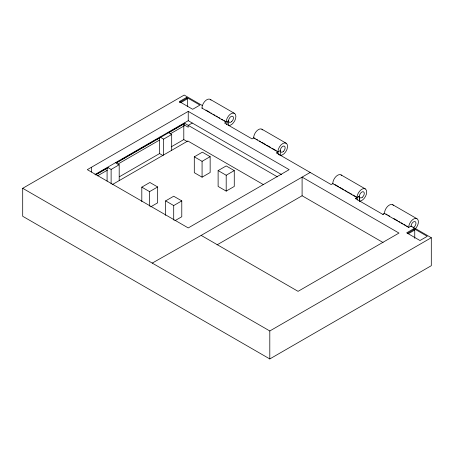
<?xml version="1.0" encoding="UTF-8"?>
<svg xmlns="http://www.w3.org/2000/svg" width="454" height="454" viewBox="0 0 454 454"><rect width="100%" height="100%" fill="white"/><g stroke="black" fill="none" stroke-linecap="round" stroke-linejoin="round"><path stroke-width="0.68" d="M226.393 124.595L228.617 120.702L224.577 123.034L252.032 138.884L253.65 137.954A6.85 3.955 -60 0 1 257.236 130.474A6.85 3.955 -60 0 1 262.69 129.935M384.765 213.306L382.858 214.413L355.403 198.563L359.437 196.236L359.437 201.026M382.858 214.413L384.464 213.482A6.85 3.955 -60 0 1 388.056 206.002A6.85 3.955 -60 0 1 393.505 205.463M384.47 213.482L408.691 227.465L411.114 226.069L431.3 237.72L431.3 265.698L269.801 358.938L22.7 216.28L22.7 188.302L184.199 95.062L202.552 105.657M186.622 97.394L179.358 101.588L192.683 109.283L199.947 105.084L186.622 97.394L186.622 98.325L179.358 102.519M180.97 102.519L187.434 98.79L187.434 106.486M188.24 111.378L87.299 169.654L188.24 227.931L289.181 169.654L188.24 111.378L188.24 120.702L94.926 174.574M228.617 120.702L228.617 125.548A6.85 3.955 -60 0 0 235.592 118.59A6.85 3.955 -60 0 0 231.881 113.307A6.85 3.955 -60 0 0 226.194 122.103L201.968 108.114L202.268 107.944M96.918 173.893L106.486 168.372M116.377 162.657L120.026 160.551M121.246 159.848L127.937 155.983M129.152 155.285L152.272 141.937M153.492 141.234L154.706 140.53M155.921 139.826L160.597 137.38M168.843 132.369L183.796 123.732L183.796 139.588L171.237 146.835M95.544 174.932L108.109 167.679L107.087 168.025L107.087 181.118M116.184 163.02L184.818 123.392L183.796 124.668L188.24 127.233L188.24 125.366L192.275 123.034M97.565 175.851L107.348 170.205M117.739 164.206L159.309 140.201M170.312 133.851L184.375 125.73M107.49 167.327L111.122 169.421L119.198 164.762L119.198 180.613M159.978 137.023L163.61 139.117L171.686 134.458L171.686 150.308M119.419 176.754L159.575 153.571L163.031 155.569M112.274 184.608L187.837 140.984L263.309 184.557M141.807 201.61L141.807 187.139L149.882 182.474L157.663 186.969L157.663 202.819L150.739 206.814M194.295 156.834L202.371 152.175L210.151 156.664L210.151 172.514L202.075 177.179L194.295 172.685L194.295 156.834L202.075 161.323L210.151 156.664M141.807 187.139L149.587 191.628L157.663 186.969M165.631 215.366L165.631 200.889L173.706 196.23L181.782 200.889L181.782 216.745L174.858 220.74M218.119 170.591L226.194 165.926L234.27 170.591L234.27 186.441L226.194 191.1L218.119 186.441L218.119 170.591L226.194 175.25L234.27 170.591M165.631 200.889L173.706 205.554L181.782 200.889M152.238 263.093L201.162 235.393L310.173 172.452M217.063 244.859L302.097 195.765L383.051 242.504M333.083 183.467L331.17 184.574L276.259 152.873L280.294 150.541L280.294 155.387A6.85 3.955 -60 0 0 287.547 146.841A6.85 3.955 -60 0 0 281.06 144.843A6.85 3.955 -60 0 0 279.289 155.075M355.403 198.563L359.432 196.23L359.432 200.963M413.94 228.629L406.671 232.828L419.995 240.518L427.265 236.324L413.94 228.629L413.94 229.565L407.278 233.413M408.288 233.759L414.746 230.03L414.746 238.316M22.7 188.302L269.801 330.966L431.3 237.72M210.236 99.386L234.463 113.369M261.918 129.22L286.145 143.209M341.056 174.909L365.283 188.898M392.733 204.748L416.959 218.737M186.622 98.325L187.434 98.79M413.94 229.565L414.746 230.03M205.9 110.038L209.538 112.138M210.747 112.836L211.956 113.534M213.17 114.238L214.986 115.288M216.195 115.986L217.409 116.684M218.618 117.382L219.832 118.08M221.648 119.13L222.857 119.833M224.072 120.531L225.28 121.229M253.951 137.778L255.159 138.481M256.374 139.179L257.583 139.877M259.399 140.927L260.613 141.625M261.822 142.323L265.454 144.423M266.668 145.121L270.907 147.573M272.116 148.271L276.355 150.717M334.899 184.517L338.536 186.617M339.745 187.315L343.984 189.761M345.199 190.464L346.408 191.162M347.622 191.86L349.438 192.91M350.647 193.608L351.861 194.306M353.07 195.004L357.309 197.456M385.974 214.004L387.188 214.702M388.397 215.406L389.611 216.104M393.851 218.55L397.483 220.65M398.697 221.348L399.906 222.046M401.115 222.749L402.936 223.794M404.145 224.497L405.36 225.195M406.568 225.893L407.777 226.591M253.65 137.954L277.871 151.942M357.656 200.049L357.009 197.626L332.782 183.643A6.85 3.955 -60 0 1 336.374 176.163A6.85 3.955 -60 0 1 341.822 175.624M188.24 120.702L281.474 174.535M184.199 123.034L277.439 176.861M183.796 139.588L187.258 141.586M168.054 132.358L171.686 134.458M115.566 162.663L119.198 164.762M201.162 235.393L298.062 291.337L398.998 233.061L302.097 177.117L302.097 195.765M269.801 330.966L269.801 358.938M226.194 175.25L226.194 191.1M202.075 161.323L202.075 177.179M173.706 205.554L173.706 220.025M163.61 139.117L163.61 154.973M159.575 137.721L159.575 153.571M149.587 191.628L149.587 206.105M111.122 169.421L111.122 183.898M91.339 167.327L91.339 171.987M411.193 226.745A3.428 1.981 -60 0 1 413.322 222.006A3.428 1.981 -60 0 1 415.949 223.521A3.428 1.981 -60 0 1 412.907 227.732M408.691 227.465A6.85 3.955 -60 0 1 412.975 219.435A6.85 3.955 -60 0 1 418.248 220.655A6.85 3.955 -60 0 1 415.189 228.969M357.009 197.626A6.85 3.955 -60 0 1 362.695 188.836A6.85 3.955 -60 0 1 366.406 194.113A6.85 3.955 -60 0 1 359.432 201.077M201.968 108.114A6.85 3.955 -60 0 1 205.56 100.64A6.85 3.955 -60 0 1 211.008 100.101M283.347 151.483A3.428 1.981 -60 0 0 284.431 146.177A3.428 1.981 -60 0 0 280.379 149.769A3.428 1.981 -60 0 0 283.347 151.483M231.665 121.644A3.428 1.981 -60 0 0 232.749 116.338A3.428 1.981 -60 0 0 228.697 119.93A3.428 1.981 -60 0 0 231.665 121.644M362.479 197.172A3.428 1.981 -60 0 0 363.569 191.866A3.428 1.981 -60 0 0 359.517 195.458A3.428 1.981 -60 0 0 362.479 197.172"/></g></svg>
